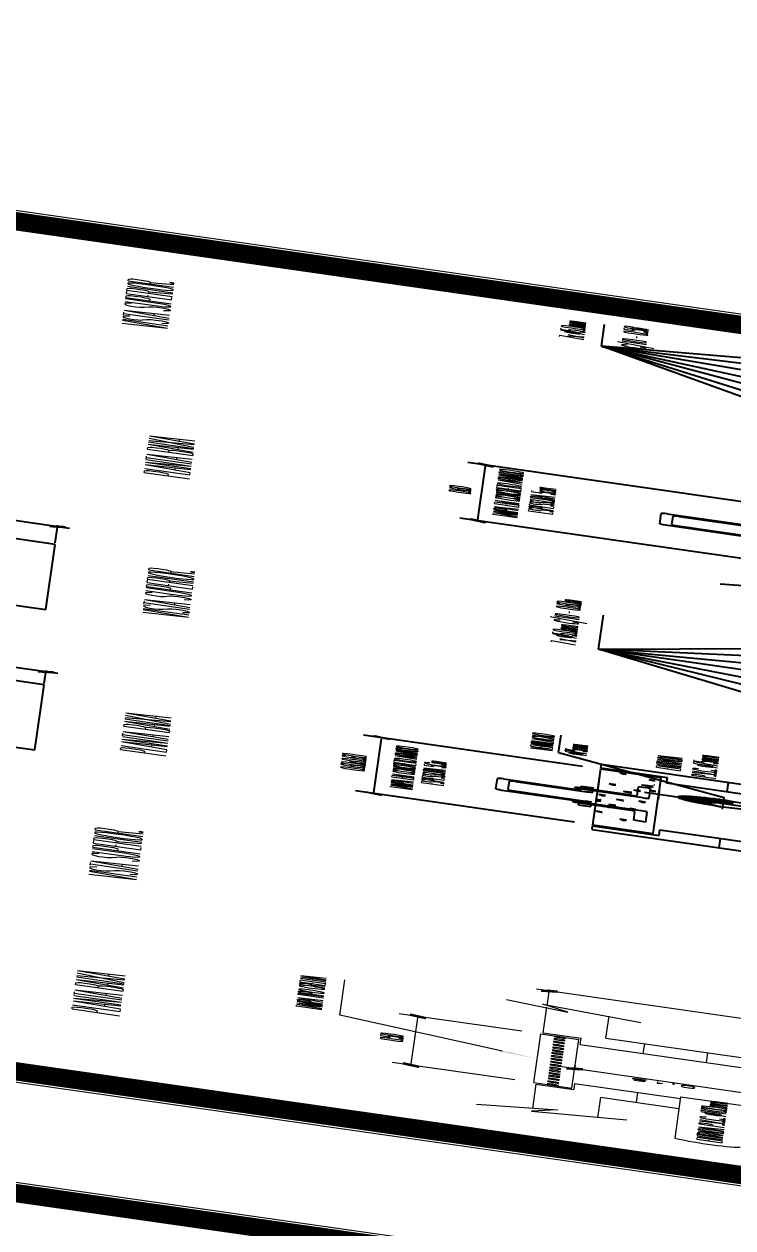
# Model space of a CAD drawing. Header units: millimetres. Extents: x -361192058 to 101130107379, y -14071650034 to 19218552450.
# Drawn here: x -134581.4 to -134351.4, y 41706.9 to 42097.6 of the extents above; entities that cross this region are included whole.
import ezdxf
from ezdxf.enums import TextEntityAlignment as Align

# ---------------------------------------------------------------- set-up
doc = ezdxf.new("R2010")
doc.units = ezdxf.units.MM
doc.header["$LTSCALE"] = 0.5
doc.linetypes.add('CENTER2', pattern=[28.575, 19.05, -3.175, 3.175, -3.175])
for name, color, linetype in [('02', 2, 'Continuous'), ('DETALLHES_CAIXAS', 6, 'Continuous'), ('TXT_0', 7, 'Continuous'), ('TXT_1', 3, 'Continuous')]:
    doc.layers.add(name, color=color, linetype=linetype)
doc.styles.add('ADITIVOCAD', font='ROMANS.shx')
doc.styles.add('ROMANS', font='romans', dxfattribs={"height": 0.1})
doc.styles.get("Standard").update_dxf_attribs({"font": 'txt.shx', "height": 0.12})

# ---------------------------------------------------------------- blocks, each defined once
blk = doc.blocks.new('*X232')
at = {"color": 0}
for p, q in [((189.8088, 137.7834), (190.1389, 138.1135)), ((189.8227, 137.8503), (190.072, 138.0996)), ((189.8716, 137.9523), (189.97, 138.0507)), ((189.9123, 137.8339), (190.1814, 138.1029)), ((189.98, 137.8485), (190.1814, 138.0499)), ((190.1814, 138.1029), (190.1941, 138.1157)), ((190.1814, 138.0499), (190.2424, 138.1109)), ((190.1814, 137.9969), (190.2856, 138.1011)), ((190.1814, 137.9438), (190.3249, 138.0874)), ((190.1814, 137.8908), (190.3608, 138.0702)), ((190.1814, 137.8378), (190.3936, 138.05)), ((190.0313, 137.8469), (190.1814, 137.9969)), ((190.1814, 137.7847), (190.4237, 138.0271)), ((190.1983, 137.7487), (190.4511, 138.0014)), ((190.2436, 137.7409), (190.4758, 137.9731)), ((190.0744, 137.8369), (190.1814, 137.9438)), ((190.1116, 137.8211), (190.1814, 137.8908)), ((190.2966, 137.7409), (190.4978, 137.9421)), ((190.3497, 137.7409), (190.517, 137.9082)), ((190.4027, 137.7409), (190.533, 137.8712)), ((190.1442, 137.8006), (190.1814, 137.8378)), ((190.1726, 137.7759), (190.1814, 137.7847)), ((190.4557, 137.7409), (190.5455, 137.8306)), ((190.5088, 137.7409), (190.5537, 137.7858)), ((190.227, 137.7243), (190.2436, 137.7409)), ((190.259, 137.7033), (190.2966, 137.7409)), ((190.2948, 137.686), (190.3497, 137.7409)), ((190.3349, 137.6731), (190.4027, 137.7409)), ((190.3803, 137.6655), (190.4557, 137.7409)), ((190.4333, 137.6655), (190.5088, 137.7409)), ((190.5, 137.6791), (190.5563, 137.7354))]:
    blk.add_line(p, q, dxfattribs=at)
blk = doc.blocks.new('ADS_DET_CG125L')
at = {"layer": 'DETALLHES_CAIXAS'}
for p, q in [((1.26544, 1.77072), (1.26544, 2.10318)), ((0.56544, 2.08542), (0.56544, 1.77072)), ((0.56544, 1.77072), (1.26544, 1.77072)), ((0.56544, 1.30999), (0.56544, 1.10895)), ((0.56544, 1.30999), (0.60544, 1.30999)), ((0.60544, 1.30999), (0.60544, 1.25495)), ((0.61698, 1.30998), (1.07298, 1.30998)), ((0.61698, 1.30998), (0.61698, 1.25998)), ((0.99232, 1.30998), (1.21698, 1.30998)), ((1.21698, 1.30998), (1.21698, 1.25998)), ((1.22544, 1.30992), (1.26544, 1.30992)), ((1.22544, 1.25495), (1.22544, 1.30992)), ((1.26544, 1.19245), (1.26544, 1.30992)), ((0.60544, 1.25495), (0.66544, 1.25495)), ((0.61698, 1.25998), (1.07298, 1.25998)), ((0.66544, 1.25495), (0.66544, 1.10495)), ((0.98232, 1.25998), (1.21698, 1.25998)), ((1.16544, 1.19245), (1.16544, 1.25495)), ((1.16544, 1.25495), (1.22544, 1.25495)), ((0.56544, 1.20495), (0.66544, 1.20495)), ((1.16544, 1.20495), (1.26544, 1.20495))]:
    blk.add_line(p, q, dxfattribs=at)
at = {"layer": 'TXT_0', "linetype": 'ByBlock'}
for p, q in [((2.94954, 1.76807), (2.94954, 2.48807)), ((1.40375, 1.76072), (1.40375, 1.88072)), ((2.77439, 1.77807), (2.96454, 1.77807)), ((1.28044, 1.77072), (1.41875, 1.77072)), ((0.61698, 1.32498), (0.61698, 1.50601)), ((1.21698, 1.32498), (1.21698, 1.50601)), ((0.62348, 1.49751), (0.61048, 1.48451)), ((0.62998, 1.49101), (1.20398, 1.49101)), ((1.21048, 1.48451), (1.22348, 1.49751))]:
    blk.add_line(p, q, dxfattribs=at)
at = {"layer": 'TXT_0'}
for p, q in [((2.05939, 2.47807), (2.05939, 1.77807)), ((2.75939, 1.77807), (2.75939, 2.47807)), ((2.05939, 1.77807), (2.75939, 1.77807)), ((0.85185, 1.39259), (0.96185, 1.39259)), ((0.84685, 1.38759), (0.84685, 1.32872)), ((0.86185, 1.38259), (0.95185, 1.38259)), ((0.96685, 1.38759), (0.96685, 1.32872)), ((0.85685, 1.37759), (0.85685, 1.31872)), ((0.95685, 1.37759), (0.95685, 1.31872)), ((1.32594, 1.34598), (1.10187, 1.20677)), ((1.32594, 1.34598), (1.51343, 1.34601)), ((0.80685, 1.32372), (0.82685, 1.32372)), ((0.80685, 1.32372), (0.80685, 1.31372)), ((0.82685, 1.32872), (0.83685, 1.32872)), ((0.82685, 1.28234), (0.82685, 1.32872)), ((0.83685, 1.27234), (0.83685, 1.32872)), ((0.83685, 1.32372), (0.84185, 1.32372)), ((0.97185, 1.32372), (0.97685, 1.32372)), ((0.97685, 1.32872), (0.98685, 1.32872)), ((0.97685, 1.27234), (0.97685, 1.32872)), ((0.98685, 1.28234), (0.98685, 1.32872)), ((0.98685, 1.32372), (1.00685, 1.32372)), ((1.00685, 1.32372), (1.00685, 1.31372)), ((2.17225, 1.17024), (2.47314, 1.32557)), ((2.27225, 1.17024), (2.47314, 1.32557)), ((2.47314, 1.32557), (2.37225, 1.17024)), ((2.47225, 1.17024), (2.47314, 1.32557)), ((2.47314, 1.32557), (2.83982, 1.32557)), ((2.47314, 1.32557), (2.77225, 1.17024)), ((2.67225, 1.17024), (2.47314, 1.32557)), ((2.47314, 1.32557), (2.57225, 1.17024)), ((0.80685, 1.31372), (0.82685, 1.31372)), ((0.83685, 1.31372), (0.85185, 1.31372)), ((0.87716, 1.30921), (0.88057, 1.31052)), ((0.88164, 1.30617), (0.8831, 1.31052)), ((0.88235, 1.30724), (0.88549, 1.31052)), ((0.89036, 1.30599), (0.88984, 1.31052)), ((0.96185, 1.31372), (0.97685, 1.31372)), ((0.98616, 1.31067), (0.98616, 1.31067)), ((0.98685, 1.31372), (1.00685, 1.31372)), ((1.00869, 1.31363), (1.00869, 1.31363)), ((1.06638, 1.31203), (1.06638, 1.31203)), ((0.62932, 1.30919), (0.62932, 1.30919)), ((0.70058, 1.30941), (0.70058, 1.30942)), ((0.70495, 1.30858), (0.70495, 1.30858)), ((0.71306, 1.30342), (0.71306, 1.30342)), ((0.71469, 1.30794), (0.71469, 1.30794)), ((0.75975, 1.30425), (0.76408, 1.30942)), ((0.75975, 1.30425), (0.76513, 1.30378)), ((0.76274, 1.30591), (0.76274, 1.30591)), ((0.76514, 1.30377), (0.7641, 1.30941)), ((0.81078, 1.30388), (0.81078, 1.30388)), ((0.8243, 1.2986), (0.82864, 1.30377)), ((0.82969, 1.29812), (0.82865, 1.30376)), ((0.83256, 1.30356), (0.83256, 1.30356)), ((0.85797, 1.30521), (0.85797, 1.30521)), ((0.85882, 1.30185), (0.85882, 1.30185)), ((0.86806, 1.30092), (0.86806, 1.30092)), ((0.87716, 1.30921), (0.88163, 1.30619)), ((0.88235, 1.30724), (0.89035, 1.306)), ((0.90452, 1.30649), (0.90452, 1.30649)), ((0.93884, 1.30614), (0.94514, 1.30856)), ((0.93884, 1.30614), (0.94331, 1.30312)), ((0.94332, 1.30311), (0.94515, 1.30855)), ((1.08298, 1.30998), (0.98232, 1.30998)), ((1.01964, 1.30528), (1.01964, 1.30528)), ((1.04903, 1.3007), (1.04903, 1.3007)), ((1.06818, 1.29894), (1.07448, 1.30135)), ((1.07266, 1.2959), (1.07449, 1.30134)), ((1.10152, 1.30971), (1.10152, 1.30971)), ((1.18939, 1.30504), (1.18939, 1.30504)), ((1.2037, 1.30092), (1.2037, 1.30092)), ((0.62139, 1.29132), (0.62139, 1.29132)), ((0.63758, 1.29991), (0.63758, 1.29991)), ((0.65247, 1.29957), (0.65247, 1.29957)), ((0.6676, 1.29766), (0.6676, 1.29766)), ((0.68562, 1.29788), (0.68562, 1.29788)), ((0.73367, 1.29585), (0.73367, 1.29585)), ((0.77594, 1.29611), (0.77594, 1.29611)), ((0.78171, 1.29382), (0.78171, 1.29382)), ((0.79847, 1.29908), (0.79847, 1.29908)), ((0.8243, 1.2986), (0.82968, 1.29813)), ((0.82976, 1.29179), (0.82976, 1.29179)), ((0.8443, 1.2951), (0.8443, 1.2951)), ((0.85038, 1.29231), (0.85038, 1.29231)), ((0.85207, 1.29648), (0.85438, 1.29923)), ((0.85207, 1.29388), (0.85542, 1.29359)), ((0.85543, 1.29357), (0.85439, 1.29921)), ((0.85831, 1.30015), (0.85831, 1.30015)), ((0.91459, 1.28841), (0.91893, 1.29358)), ((0.9161, 1.29889), (0.9161, 1.29889)), ((0.91998, 1.28792), (0.91894, 1.29356)), ((0.94036, 1.29159), (0.94036, 1.29159)), ((0.94452, 1.29897), (0.94452, 1.29897)), ((0.96289, 1.29455), (0.96289, 1.29455)), ((0.96414, 1.29686), (0.96414, 1.29686)), ((0.97418, 1.29952), (0.97418, 1.29952)), ((0.9784, 1.29235), (0.98541, 1.29965)), ((0.9784, 1.29235), (0.98641, 1.2911)), ((0.98642, 1.29109), (0.98542, 1.29964)), ((0.99257, 1.29694), (0.99257, 1.29694)), ((0.99654, 1.29169), (0.99654, 1.29169)), ((1.04061, 1.29491), (1.04061, 1.29491)), ((1.06818, 1.29894), (1.07265, 1.29592)), ((1.08866, 1.29288), (1.08866, 1.29288)), ((1.09847, 1.29307), (1.09847, 1.29307)), ((1.13255, 1.29756), (1.13255, 1.29756)), ((1.1367, 1.29085), (1.1367, 1.29085)), ((1.15696, 1.29417), (1.15696, 1.29417)), ((1.17557, 1.29896), (1.17557, 1.29896)), ((1.19752, 1.29173), (1.20382, 1.29415)), ((1.19752, 1.29173), (1.202, 1.28871)), ((1.20201, 1.28869), (1.20383, 1.29413)), ((0.66248, 1.28117), (0.66248, 1.28117)), ((0.68501, 1.28414), (0.68501, 1.28414)), ((0.71101, 1.28629), (0.71731, 1.28871)), ((0.71101, 1.28629), (0.71548, 1.28327)), ((0.71549, 1.28325), (0.71732, 1.28869)), ((0.7191, 1.28863), (0.7191, 1.28863)), ((0.79181, 1.28609), (0.79181, 1.28609)), ((0.80492, 1.28654), (0.80492, 1.28654)), ((0.84035, 1.27908), (0.84665, 1.2815)), ((0.84508, 1.27678), (0.84666, 1.28148)), ((0.8778, 1.28976), (0.8778, 1.28976)), ((0.88352, 1.2841), (0.88352, 1.2841)), ((0.88703, 1.28883), (0.88703, 1.28883)), ((0.91459, 1.28841), (0.91997, 1.28794)), ((0.93508, 1.2868), (0.93508, 1.2868)), ((0.94405, 1.28269), (0.94405, 1.28269)), ((0.94889, 1.28229), (0.94889, 1.28229)), ((0.9635, 1.28688), (0.9635, 1.28688)), ((0.97668, 1.28202), (0.98038, 1.28643)), ((0.97915, 1.28276), (0.98349, 1.28793)), ((0.97915, 1.28276), (0.98453, 1.28229)), ((0.9812, 1.28202), (0.98039, 1.28641)), ((0.98312, 1.28477), (0.98312, 1.28477)), ((0.98454, 1.28227), (0.9835, 1.28792)), ((1.0072, 1.28202), (1.0138, 1.2889)), ((1.01155, 1.28485), (1.01155, 1.28485)), ((1.01461, 1.28202), (1.01381, 1.28889)), ((1.0191, 1.28262), (1.0191, 1.28262)), ((1.05959, 1.28282), (1.05959, 1.28282)), ((1.06529, 1.28207), (1.06529, 1.28207)), ((1.07059, 1.28094), (1.07059, 1.28094)), ((1.07594, 1.29011), (1.07594, 1.29011)), ((1.1115, 1.28841), (1.1115, 1.28841)), ((1.12308, 1.28995), (1.12308, 1.28995)), ((1.18475, 1.28882), (1.18475, 1.28882)), ((0.71197, 1.27346), (0.71197, 1.27346)), ((0.72685, 1.26734), (0.72685, 1.27734)), ((0.72685, 1.27734), (0.82185, 1.27734)), ((0.73933, 1.27708), (0.73933, 1.27708)), ((0.75871, 1.28021), (0.75871, 1.28021)), ((0.84035, 1.27908), (0.84376, 1.27678)), ((0.86572, 1.27555), (0.86572, 1.27555)), ((0.90343, 1.27653), (0.90343, 1.27653)), ((0.93088, 1.27297), (0.93718, 1.27539)), ((0.93088, 1.27297), (0.93535, 1.26995)), ((0.93537, 1.26994), (0.93719, 1.27537)), ((0.99185, 1.27734), (1.08685, 1.27734)), ((1.04059, 1.27561), (1.04493, 1.28078)), ((1.04059, 1.27561), (1.04597, 1.27514)), ((1.04598, 1.27512), (1.04494, 1.28077)), ((1.08685, 1.26734), (1.08685, 1.27734)), ((1.10284, 1.2667), (1.10985, 1.274)), ((1.10514, 1.26996), (1.10948, 1.27513)), ((1.10763, 1.28079), (1.10763, 1.28079)), ((1.11053, 1.26948), (1.10949, 1.27512)), ((1.11086, 1.26544), (1.10986, 1.27399)), ((1.15568, 1.27876), (1.15568, 1.27876)), ((1.18825, 1.27251), (1.18825, 1.27251)), ((1.20372, 1.27673), (1.20372, 1.27673)), ((0.6203, 1.26136), (0.6203, 1.26136)), ((0.64874, 1.26422), (0.64874, 1.26422)), ((0.66651, 1.2677), (0.66651, 1.2677)), ((0.68684, 1.26807), (0.68684, 1.26807)), ((0.69679, 1.26219), (0.69679, 1.26219)), ((0.72685, 1.26734), (0.83185, 1.26734)), ((0.77479, 1.26358), (0.77479, 1.26358)), ((0.80888, 1.26807), (0.80888, 1.26807)), ((0.81047, 1.26345), (0.81047, 1.26345)), ((0.85722, 1.27019), (0.85722, 1.27019)), ((0.95923, 1.26953), (0.95923, 1.26953)), ((0.9733, 1.26354), (0.9733, 1.26354)), ((0.98185, 1.26734), (1.08685, 1.26734)), ((1.04075, 1.26542), (1.04075, 1.26542)), ((1.06022, 1.26576), (1.06573, 1.26788)), ((1.06022, 1.26576), (1.0647, 1.26274)), ((1.06471, 1.26273), (1.06643, 1.26788)), ((1.10284, 1.2667), (1.11085, 1.26546)), ((1.10514, 1.26996), (1.11052, 1.26949)), ((1.12701, 1.26466), (1.1282, 1.26512)), ((1.12806, 1.26466), (1.12821, 1.2651)), ((1.16572, 1.26955), (1.16572, 1.26955)), ((1.16999, 1.26466), (1.17404, 1.26949)), ((1.17493, 1.26466), (1.17405, 1.26947)), ((1.20261, 1.27096), (1.20261, 1.27096)), ((0.64101, 1.25942), (0.64169, 1.25968)), ((0.64162, 1.25942), (0.6417, 1.25966)), ((0.74483, 1.26016), (0.74483, 1.26016)), ((0.75226, 1.26061), (0.75226, 1.26061)), ((0.90674, 1.26052), (0.90674, 1.26052)), ((1.07298, 1.25998), (0.98232, 1.25998))]:
    blk.add_line(p, q, dxfattribs=at)
at = {"layer": 'TXT_0', "linetype": 'CENTER2'}
for p, q in [((1.03766, 1.27177), (1.03766, 1.14183)), ((0.97566, 1.20677), (1.10187, 1.20677))]:
    blk.add_line(p, q, dxfattribs=at)
at = {"layer": 'TXT_0', "linetype": 'ByBlock', "const_width": 0.00195}
for points in [[(2.94304, 1.78457), (2.95604, 1.77157)], [(1.39725, 1.77722), (1.41025, 1.76422)]]:
    blk.add_lwpolyline(points, dxfattribs=at)
at = {"layer": 'TXT_0'}
blk.add_circle((1.03766, 1.20677), 0.0375, dxfattribs=at)
for centre, radius, start, end in [((0.85185, 1.38759), 0.005, 90, 180), ((0.96185, 1.38759), 0.005, 360, 90), ((0.86185, 1.37759), 0.005, 90, 180), ((0.95185, 1.37759), 0.005, 0, 90), ((0.84185, 1.32872), 0.005, 270, 0), ((0.97185, 1.32872), 0.005, 180, 270), ((0.85185, 1.31872), 0.005, 270, 0), ((0.96185, 1.31872), 0.005, 180, 270), ((0.82185, 1.28234), 0.005, 270, 0), ((0.99185, 1.28234), 0.005, 180, 270), ((0.83185, 1.27234), 0.005, 270, 0), ((0.98185, 1.27234), 0.005, 180, 270), ((1.01929, 1.19305), 0.02455, 41.37649, 141.03852), ((1.06021, 1.2291), 0.02999, 221.37649, 299.48526)]:
    blk.add_arc(centre, radius, start, end, dxfattribs=at)
at = {"layer": 'TXT_0', "xscale": 0.1000000000000014, "yscale": 0.1000000000000014, "zscale": 0.1000000000000014}
blk.add_blockref('*X232', (-17.98047, -12.56732), dxfattribs=at)
at = {"layer": 'TXT_0', "linetype": 'ByBlock', "style": 'ROMANS'}
blk.add_text('0.60x0.60', height=0.02, dxfattribs=at).set_placement((0.91698, 1.51101), align=Align.MIDDLE_CENTER)
at = {"layer": 'TXT_0', "style": 'ROMANS'}
for s, height, p in [('TAMPA EM CONCRETO ARMADO', 0.018, (0.71028, 1.46918)), ('ESPESSURA 5Cm', 0.018, (0.8029, 1.44453)), ('VENTILACAO', 0.018, (1.33172, 1.36029)), ('7 x %%C5.0mm C/10 - 0.60m', 0.02, (2.47677, 1.35485)), ('%%C75mm', 0.018, (1.33172, 1.33195)), ('ENTRADA ', 0.02, (1.31414, 1.2551)), ('P.V.C. %%C75mm', 0.02, (1.28621, 1.22554))]:
    blk.add_text(s, height=height, dxfattribs=at).set_placement(p, align=Align.MIDDLE_LEFT)
at = {"layer": 'TXT_1', "style": 'ADITIVOCAD'}
for s, p in [('PLANTA BAIXA', (0.90132, 1.68251)), ('VISTA SUPERIOR.', (2.42987, 1.68036))]:
    blk.add_text(s, height=0.0375, dxfattribs=at).set_placement(p, align=Align.MIDDLE)
blk = doc.blocks.new('ADS_DET_CP50')
at = {"layer": 'TXT_0', "linetype": 'ByBlock'}
for p, q in [((0.64583, 1.31761), (0.64583, 1.5613)), ((1.24583, 1.3161), (1.24583, 1.5613)), ((0.65883, 1.5463), (1.23283, 1.5463))]:
    blk.add_line(p, q, dxfattribs=at)
at = {"layer": 'TXT_0'}
for p, q in [((2.22441, 1.29885), (2.67598, 1.46606)), ((2.67598, 1.46606), (2.32059, 1.29885)), ((2.42059, 1.29885), (2.67598, 1.46606)), ((2.67598, 1.46606), (2.52059, 1.29885)), ((2.62059, 1.29885), (2.67598, 1.46606)), ((2.80441, 1.29885), (2.67598, 1.46606)), ((2.67598, 1.46606), (2.72059, 1.29885)), ((2.67598, 1.46606), (2.90831, 1.46606)), ((0.88968, 1.39818), (0.99968, 1.39818)), ((0.88468, 1.39318), (0.88468, 1.32318)), ((0.89968, 1.38818), (0.98968, 1.38818)), ((1.00468, 1.39318), (1.00468, 1.32318)), ((0.89468, 1.38318), (0.89468, 1.31318)), ((0.99468, 1.38318), (0.99468, 1.31318)), ((0.34692, 1.34207), (0.40462, 1.27864))]:
    blk.add_line(p, q, dxfattribs=at)
at = {"layer": 'TXT_0', "linetype": 'ByBlock', "const_width": 0.00195}
for points in [[(0.65233, 1.5528), (0.63933, 1.5398)], [(1.23933, 1.5398), (1.25233, 1.5528)]]:
    blk.add_lwpolyline(points, dxfattribs=at)
at = {"layer": 'TXT_0'}
for centre, start, end in [((0.88968, 1.39318), 90, 180), ((0.99968, 1.39318), 360, 90), ((0.89968, 1.38318), 90, 180), ((0.98968, 1.38318), 0, 90)]:
    blk.add_arc(centre, 0.005, start, end, dxfattribs=at)
at = {"layer": 'TXT_0', "style": 'ROMANS'}
blk.add_text('0.60', height=0.018, dxfattribs=at).set_placement((0.91583, 1.5553))
for s, p in [('TAMPA EM CONCRETO ARMADO', (0.73017, 1.52465)), ('ESPESSURA 5cm', (0.82374, 1.49619)), ('7x %%C5.0mm', (2.71097, 1.4913)), ('C/10 - 0.58', (2.70564, 1.43985))]:
    blk.add_text(s, height=0.02, dxfattribs=at).set_placement(p, align=Align.MIDDLE_LEFT)
at = {"layer": 'TXT_1', "style": 'ADITIVOCAD'}
for s, p in [('VISTA SUPERIOR.', (2.44917, 1.83953)), ('PLANTA BAIXA', (0.85459, 1.80434))]:
    blk.add_text(s, height=0.0375, dxfattribs=at).set_placement(p, align=Align.MIDDLE)
blk = doc.blocks.new('APROVADO QUADRA 21.2 MBVII')
at = {"layer": '02', "lineweight": 18}
blk.add_line((4221.9158, 2427.923), (4221.9158, 2400.3622), dxfattribs=at)
for points in [[(4161.4658, 2399.6122), (4222.6658, 2399.6122), (4222.6658, 2444.1622), (4161.4658, 2444.1622)], [(4229.7208, 2385.7337), (4290.9208, 2385.7337), (4290.9208, 2430.2837), (4229.7208, 2430.2837)]]:
    blk.add_lwpolyline(points, close=True, dxfattribs=at)
at = {"layer": '02', "lineweight": 18, "const_width": 0.1}
for points in [[(4162.2158, 2400.3622), (4221.9158, 2400.3622), (4221.9158, 2443.4122), (4162.2158, 2443.4122)], [(4230.4708, 2386.4837), (4290.1708, 2386.4837), (4290.1708, 2429.5337), (4230.4708, 2429.5337)]]:
    blk.add_lwpolyline(points, close=True, dxfattribs=at)
at = {"layer": 'DETALLHES_CAIXAS', "lineweight": 18}
for p, q in [((4234.8013, 2419.6005), (4233.0379, 2419.6005)), ((4234.8013, 2419.6005), (4234.8013, 2419.3923)), ((4238.4691, 2419.6005), (4240.2992, 2419.6005)), ((4238.4691, 2419.6005), (4238.4691, 2419.3923)), ((4235.2251, 2419.3923), (4234.8013, 2419.3923)), ((4235.2251, 2419.3923), (4235.2251, 2418.8083)), ((4238.0156, 2419.3923), (4238.0156, 2418.1107)), ((4238.0156, 2419.3923), (4238.4691, 2419.3923)), ((4238.7133, 2419.2577), (4238.7133, 2418.1107)), ((4238.7133, 2419.2577), (4240.2992, 2419.2577)), ((4234.5275, 2419.2409), (4233.0525, 2419.2409)), ((4234.5275, 2419.2409), (4234.5275, 2418.8083)), ((4234.5275, 2419.0435), (4235.2251, 2419.0435)), ((4238.0156, 2419.0435), (4238.7133, 2419.0435)), ((4238.0156, 2418.6947), (4238.7133, 2418.6947))]:
    blk.add_line(p, q, dxfattribs=at)
at = {"layer": 'TXT_0', "lineweight": 18}
for p, q in [((4236.7665, 2419.8073), (4237.6734, 2420.7136)), ((4237.6734, 2420.7136), (4240.1927, 2420.7136)), ((4232.799, 2419.906), (4233.2016, 2419.4635)), ((4240.4343, 2419.8256), (4240.1726, 2419.4836)), ((4232.8594, 2419.6043), (4233.2016, 2419.0813)), ((4233.2016, 2419.4635), (4232.8594, 2419.6043)), ((4234.8763, 2419.6129), (4238.3645, 2419.6129)), ((4234.8763, 2419.6129), (4234.8763, 2419.4036)), ((4238.3645, 2419.6129), (4238.3645, 2419.4036)), ((4240.4745, 2419.6244), (4240.1726, 2419.0813)), ((4240.1726, 2419.4836), (4240.4745, 2419.6244)), ((4234.8763, 2419.4036), (4238.3645, 2419.4036)), ((4235.3646, 2418.8083), (4232.4021, 2418.8083)), ((4235.3646, 2418.8083), (4235.3646, 2418.1107))]:
    blk.add_line(p, q, dxfattribs=at)
at = {"layer": 'TXT_0', "linetype": 'ByBlock', "lineweight": 18}
for p, q in [((4234.8763, 2419.7175), (4234.8763, 2420.3949)), ((4238.3645, 2419.7175), (4238.3645, 2420.3949)), ((4234.8065, 2420.2903), (4238.4342, 2420.2903)), ((4241.4599, 2414.6903), (4241.4599, 2419.6703)), ((4240.4038, 2419.6005), (4241.5645, 2419.6005)), ((4236.2579, 2418.3897), (4236.2579, 2419.4734)), ((4236.5157, 2419.4036), (4236.1533, 2419.4036))]:
    blk.add_line(p, q, dxfattribs=at)
at = {"layer": 'TXT_0', "linetype": 'ByBlock', "lineweight": 18, "const_width": 0.0136}
for points in [[(4234.9216, 2420.3356), (4234.8309, 2420.245)], [(4238.3191, 2420.245), (4238.4098, 2420.3356)], [(4241.5052, 2419.5552), (4241.4146, 2419.6459)], [(4236.3033, 2419.3583), (4236.2126, 2419.449)]]:
    blk.add_lwpolyline(points, dxfattribs=at)
at = {"layer": 'TXT_0', "lineweight": 18}
for centre, radius, start, end in [((4234.9193, 2419.5083), 0.0314, 0, 180), ((4234.9193, 2419.5083), 0.0314, 180, 0), ((4235.1075, 2419.5083), 0.0314, 0, 180), ((4235.1075, 2419.5083), 0.0314, 180, 0), ((4235.3218, 2419.5083), 0.0314, 0, 180), ((4235.3218, 2419.5083), 0.0314, 180, 0), ((4235.5184, 2419.5083), 0.0314, 0, 180), ((4235.5184, 2419.5083), 0.0314, 180, 0), ((4235.705, 2419.5083), 0.0314, 0, 180), ((4235.705, 2419.5083), 0.0314, 180, 0), ((4235.9041, 2419.5083), 0.0314, 0, 180), ((4235.9041, 2419.5083), 0.0314, 180, 0), ((4236.0957, 2419.5083), 0.0314, 0, 180), ((4236.0957, 2419.5083), 0.0314, 180, 0), ((4236.305, 2419.5083), 0.0314, 0, 180), ((4236.305, 2419.5083), 0.0314, 180, 0), ((4236.5143, 2419.5083), 0.0314, 0, 180), ((4236.5143, 2419.5083), 0.0314, 180, 0), ((4236.7236, 2419.5083), 0.0314, 0, 180), ((4236.7236, 2419.5083), 0.0314, 180, 0), ((4236.9329, 2419.5083), 0.0314, 0, 180), ((4236.9329, 2419.5083), 0.0314, 180, 0), ((4237.1422, 2419.5083), 0.0314, 0, 180), ((4237.1422, 2419.5083), 0.0314, 180, 0), ((4237.3299, 2419.5083), 0.0314, 0, 180), ((4237.3299, 2419.5083), 0.0314, 180, 0), ((4237.5263, 2419.5083), 0.0314, 0, 180), ((4237.5263, 2419.5083), 0.0314, 180, 0), ((4237.7377, 2419.5083), 0.0314, 0, 180), ((4237.7377, 2419.5083), 0.0314, 180, 0), ((4237.9492, 2419.5083), 0.0314, 0, 180), ((4237.9492, 2419.5083), 0.0314, 180, 0), ((4238.152, 2419.5083), 0.0314, 0, 180), ((4238.152, 2419.5083), 0.0314, 180, 0), ((4238.3257, 2419.5083), 0.0314, 0, 180), ((4238.3257, 2419.5083), 0.0314, 180, 0), ((4232.5218, 2418.6292), 0.2154, 123.74716, 237.83399)]:
    blk.add_arc(centre, radius, start, end, dxfattribs=at)
blk.add_solid([(4236.7994, 2419.7744), (4236.7337, 2419.8402), (4236.5692, 2419.6101)], dxfattribs=at)
at = {"lineweight": 18}
for name, p, xscale, yscale, zscale in [('ADS_DET_CP50', (4269.4754, 2410.0613), 6.654090768922506, 6.654090768922506, 6.654090768922506), ('ADS_DET_CG125L', (4249.4526, 2410.7497), 6.67507638106508, 6.67507638106508, 6.67507638106508)]:
    blk.add_blockref(name, p, dxfattribs=dict(at, xscale=xscale, yscale=yscale, zscale=zscale))
at = {"color": 0, "lineweight": 13, "flags": 8}
for p in [(4700.7247, 2280.1125), (4699.5738, 2277.8964), (4702.3546, 2276.195), (4703.6722, 2274.085), (4699.8445, 2272.2194), (4703.0488, 2270.137), (4703.0877, 2267.9803), (4700.6523, 2261.5216), (4700.7007, 2257.1593)]:
    blk.add_attdef('NIVEL', p, '', height=0.075, dxfattribs=at)
for rotation, width, p in [(90, 0.8, (4700.8205, 2275.7521)), (270, 0.6, (4703.8437, 2274.9021)), (90, 0.8, (4701.5575, 2268.5021)), (180, 0.6, (4651.1817, 2236.1931))]:
    blk.add_attdef('$PORTA', text='', height=0.09, rotation=rotation, dxfattribs=dict(at, width=width)).set_placement(p, align=Align.MIDDLE)
for p in [(4654.176, 2240.463), (4648.499, 2240.1923), (4637.8012, 2239.3845), (4633.4388, 2239.3361), (4656.3921, 2239.3121), (4652.4746, 2237.6822), (4644.2598, 2236.9491), (4646.4166, 2236.988), (4650.3646, 2236.3646)]:
    blk.add_attdef('NIVEL', p, '', height=0.075, rotation=270, dxfattribs=at)
at = {"color": 0, "lineweight": 13, "width": 0.8, "flags": 8}
for p in [(4652.0317, 2239.2163), (4644.7817, 2238.4793)]:
    blk.add_attdef('$PORTA', text='', height=0.09, dxfattribs=at).set_placement(p, align=Align.MIDDLE)
at = {"layer": 'TXT_0', "lineweight": 18, "style": 'ROMANS'}
for s, p in [('TAMPA TIPO GRELHA ', (4237.8331, 2420.8858)), ('ENTRADA P.V.C. %%C100mm', (4232.5097, 2418.6182))]:
    blk.add_text(s, height=0.139527, dxfattribs=at).set_placement(p, align=Align.MIDDLE_LEFT)
blk.add_text('0.50', height=0.12557, dxfattribs=at).set_placement((4236.4111, 2420.3531))
blk.add_text('0.15', height=0.12557, rotation=90, dxfattribs=at).set_placement((4236.1952, 2418.7223))
at = {"layer": 'TXT_1', "lineweight": 18, "style": 'ADITIVOCAD'}
for s, p in [('PLANTA BAIXA', (4236.8226, 2422.0363)), ('VISTA SUPERIOR.', (4246.8202, 2422.0493))]:
    blk.add_text(s, height=0.261613, dxfattribs=at).set_placement(p, align=Align.MIDDLE)

msp = doc.modelspace()

# ---------------------------------------------------------------- block references
at = {"layer": '02', "color": 0, "lineweight": 30, "xscale": -4.574818403918471, "yscale": -59.40450511825884, "zscale": 4.574818403918471, "rotation": 261.8606972171988}
msp.add_blockref('APROVADO QUADRA 21.2 MBVII', (5129.041, 2225.201), dxfattribs=at)

doc.saveas('drawing.dxf')
